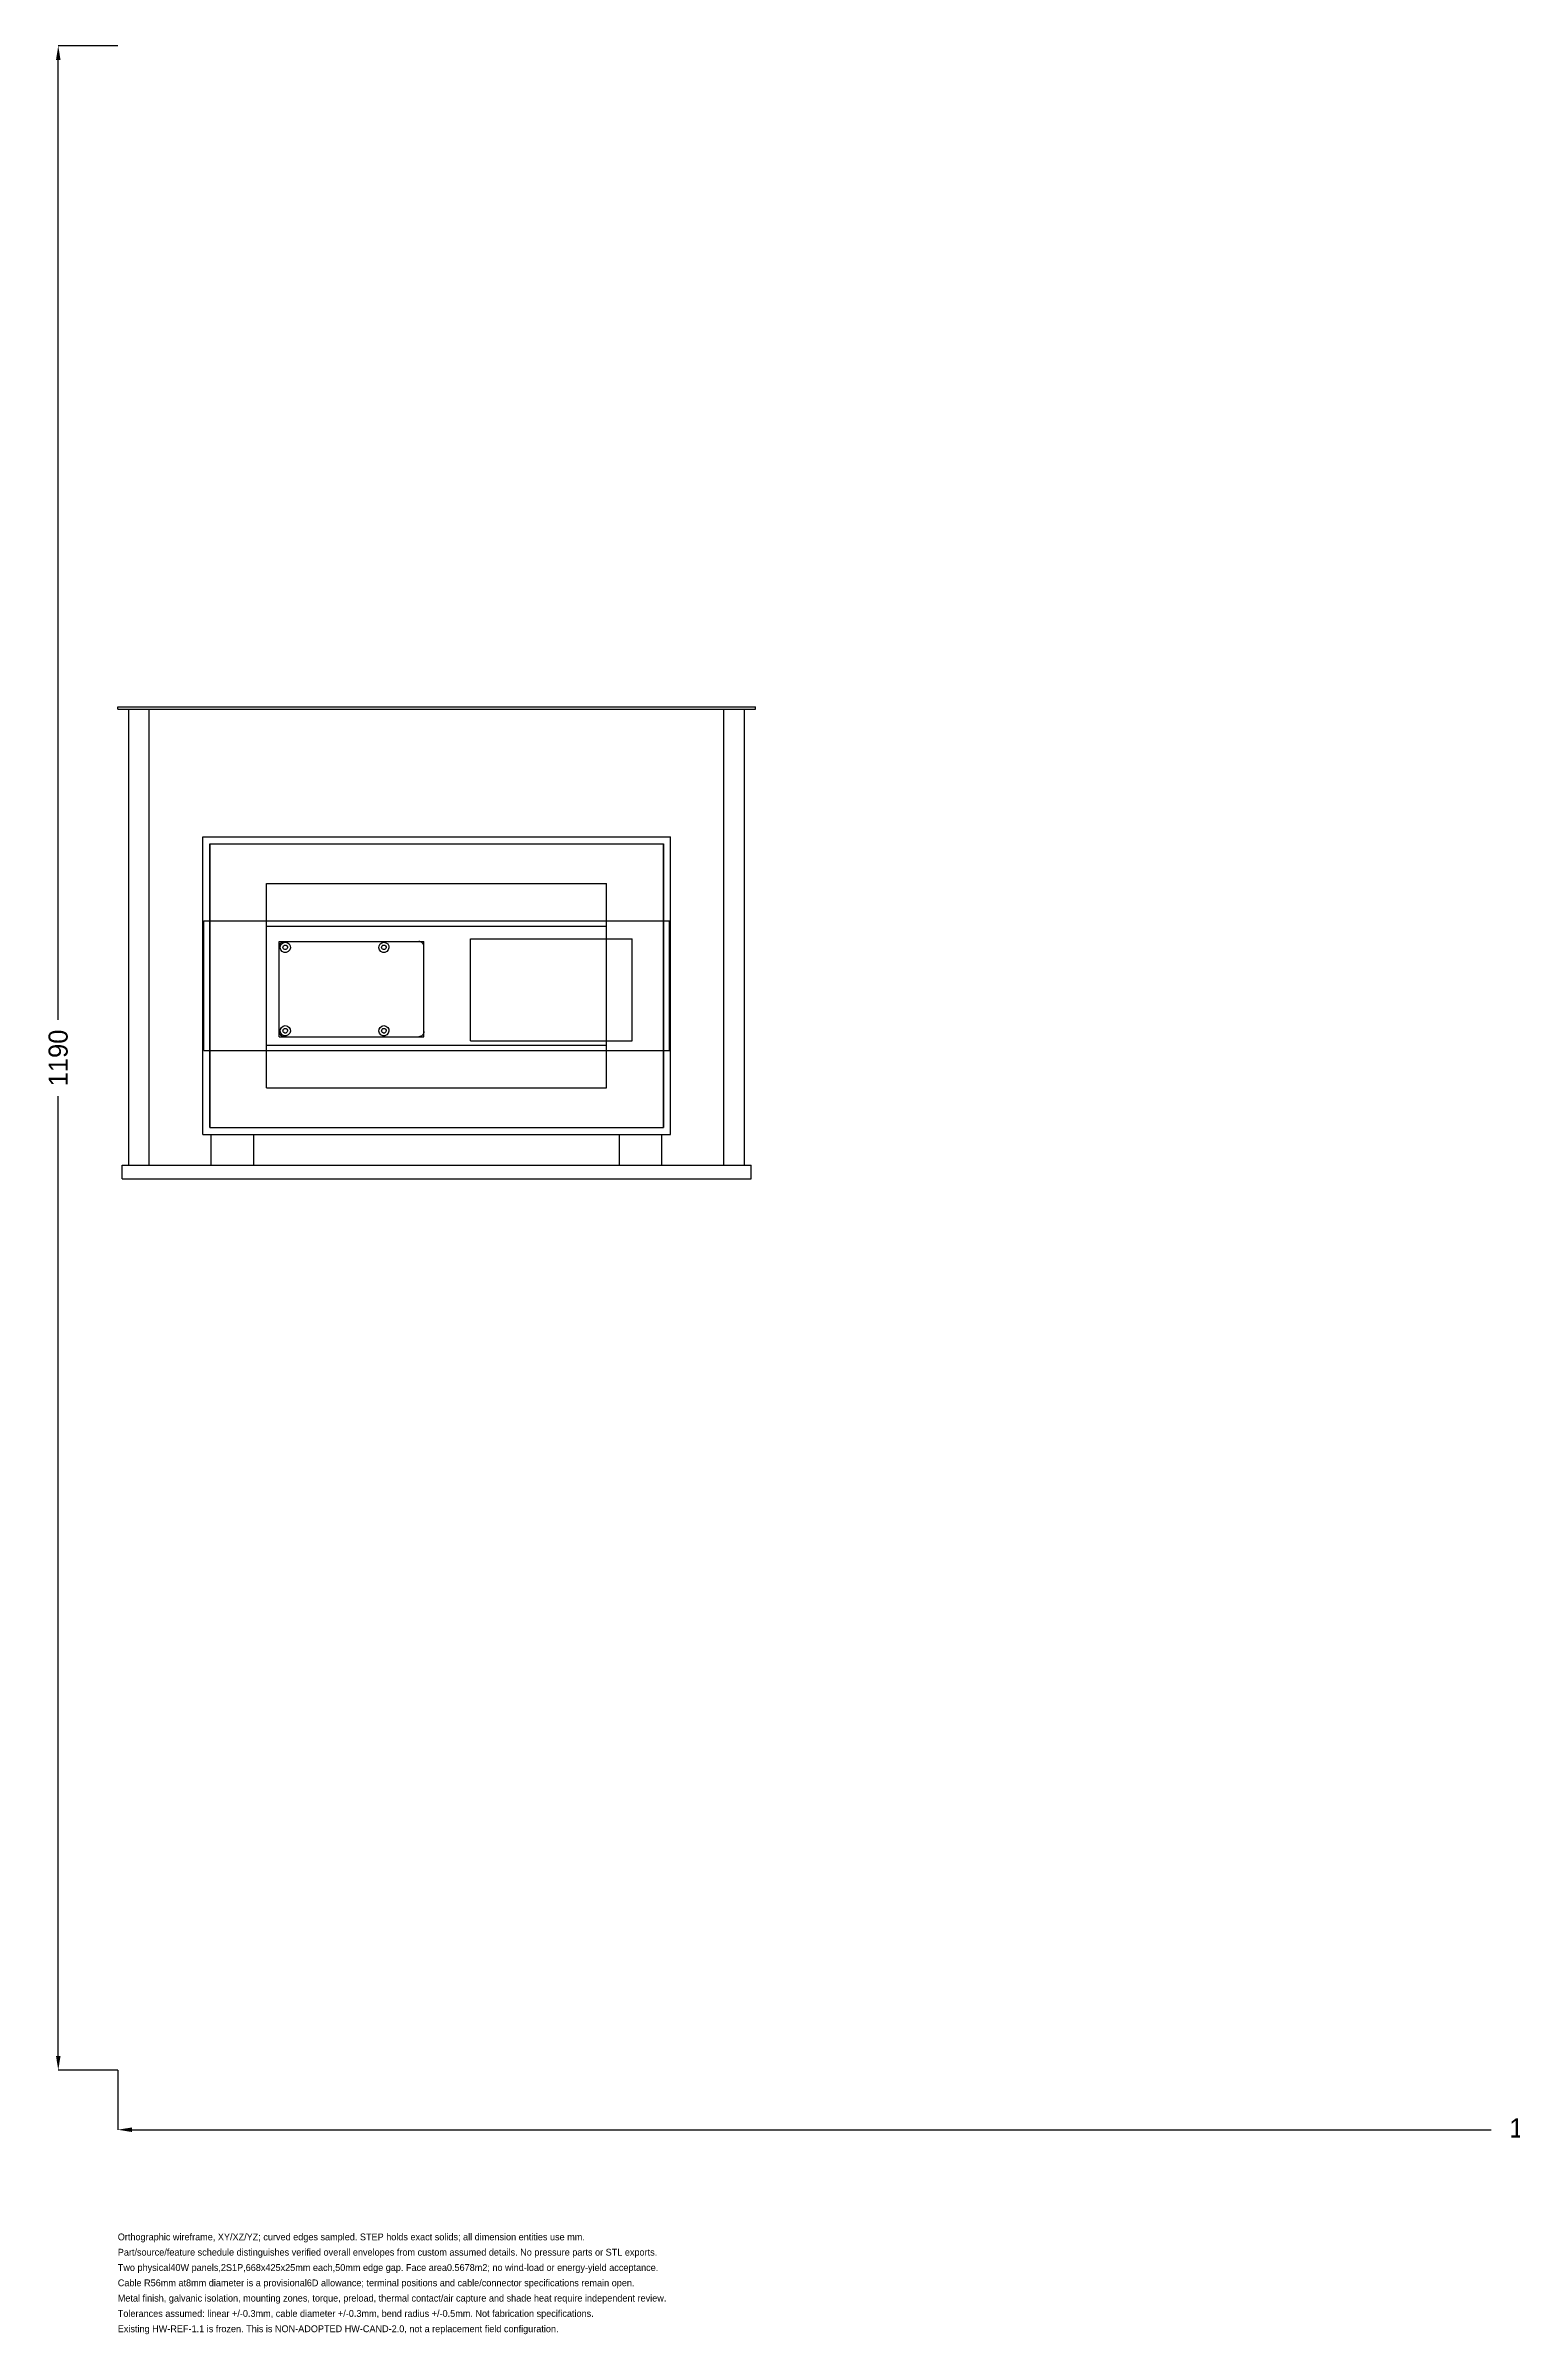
# Model space of a CAD drawing. Header units: millimetres. Extents: x -42 to 2812, y -1495 to 1190.
# Drawn here: x -42 to 820, y -1495 to -150 of the extents above; entities that cross this region are included whole.
import ezdxf

# ---------------------------------------------------------------- set-up
doc = ezdxf.new("R2010")
doc.units = ezdxf.units.MM
for name, color, linetype in [('DIMENSIONS', 7, 'Continuous'), ('FRONT', 7, 'Continuous'), ('NOTES', 7, 'Continuous')]:
    doc.layers.add(name, color=color, linetype=linetype)
doc.dimstyles.get("Standard").update_dxf_attribs({"dimtxt": 2.5, "dimasz": 2.5, "dimexe": 1.25, "dimexo": 0.625, "dimtad": 1, "dimcen": 2.5, "dimazin": 3, "dimtfac": 1, "dimtmove": 0, "dimatfit": 3})

# ---------------------------------------------------------------- blocks, each defined once
blk = doc.blocks.new('_CLOSEDFILLED')
at = {"color": 0, "linetype": 'BYBLOCK'}
blk.add_solid([(-1, 0.16), (0, 0), (-1, -0.16)], dxfattribs=at)
blk = doc.blocks.new('*D3')
for p, q in [((0, -1340), (0, -1375)), ((1682.5, -1340), (1682.5, -1375)), ((8.4125, -1375), (807.6, -1375)), ((874.9, -1375), (1674.0875, -1375))]:
    blk.add_line(p, q)
at = {"layer": 'Defpoints'}
for p in [(0, -1340), (1682.5, -1340), (0, -1375)]:
    blk.add_point(p, dxfattribs=at)
at = {"layer": 'DIMENSIONS', "xscale": 8.4125, "yscale": 8.4125, "rotation": 180}
blk.add_blockref('_CLOSEDFILLED', (0, -1375), dxfattribs=at)
at = {"layer": 'DIMENSIONS', "xscale": 8.4125, "yscale": 8.4125}
blk.add_blockref('_CLOSEDFILLED', (1682.5, -1375), dxfattribs=at)
at = {"layer": 'DIMENSIONS', "insert": (841.25, -1375), "char_height": 11.21667, "attachment_point": 5}
blk.add_mtext('1682,5', dxfattribs=at)
blk = doc.blocks.new('*D4')
for p, q in [((0, -150), (-35, -150)), ((-35, -722.6), (-35, -158.4)), ((-35, -1331.6), (-35, -767.4)), ((0, -1340), (-35, -1340))]:
    blk.add_line(p, q)
at = {"layer": 'Defpoints'}
for p in [(0, -150), (-35, -1340), (0, -1340)]:
    blk.add_point(p, dxfattribs=at)
at = {"layer": 'DIMENSIONS', "xscale": 8.4125, "yscale": 8.4125}
for p, rotation in [((-35, -150), 90), ((-35, -1340), 270)]:
    blk.add_blockref('_CLOSEDFILLED', p, dxfattribs=dict(at, rotation=rotation))
at = {"layer": 'DIMENSIONS', "insert": (-35, -745), "char_height": 11.22, "attachment_point": 5, "rotation": 90}
blk.add_mtext('1190', dxfattribs=at)

msp = doc.modelspace()

# ---------------------------------------------------------------- linework, layer by layer
at = {"layer": 'FRONT'}
for points in [[(0, -540), (0, -538.5)], [(0, -540), (0, -538.5)], [(0, -538.5), (375, -538.5)], [(0, -538.5), (375, -538.5)], [(0, -540), (375, -540)], [(0, -540), (375, -540)], [(6.5, -808), (6.5, -540)], [(6.5, -808), (6.5, -540)], [(6.5, -540), (18.5, -540)], [(6.5, -540), (18.5, -540)], [(18.5, -808), (18.5, -540)], [(18.5, -808), (18.5, -540)], [(356.5, -808), (356.5, -540)], [(356.5, -808), (356.5, -540)], [(356.5, -540), (368.5, -540)], [(356.5, -540), (368.5, -540)], [(368.5, -808), (368.5, -540)], [(368.5, -808), (368.5, -540)], [(375, -540), (375, -538.5)], [(375, -540), (375, -538.5)], [(50, -790), (50, -615)], [(50, -790), (50, -615)], [(50, -615), (325, -615)], [(50, -615), (325, -615)], [(50, -790), (50, -615)], [(50, -790), (50, -615)], [(50, -615), (325, -615)], [(50, -615), (325, -615)], [(325, -790), (325, -615)], [(325, -790), (325, -615)], [(325, -790), (325, -615)], [(325, -790), (325, -615)], [(54.045, -619.045), (320.955, -619.045)], [(54.045, -619.045), (54.045, -785.955)], [(54.045, -619.045), (320.955, -619.045)], [(54.045, -785.955), (54.045, -619.045)], [(320.955, -619.045), (320.955, -785.955)], [(320.955, -785.955), (320.955, -619.045)], [(87.5, -762.5), (87.5, -642.5)], [(87.5, -762.5), (87.5, -642.5)], [(87.5, -642.5), (287.5, -642.5)], [(87.5, -642.5), (287.5, -642.5)], [(287.5, -762.5), (287.5, -642.5)], [(287.5, -762.5), (287.5, -642.5)], [(50.594, -740.6), (50.594, -664.4)], [(50.594, -740.6), (50.594, -664.4)], [(50.594, -664.4), (324.406, -664.4)], [(50.594, -664.4), (324.406, -664.4)], [(50.594, -740.6), (50.594, -664.4)], [(50.594, -740.6), (50.594, -664.4)], [(50.594, -664.4), (324.406, -664.4)], [(50.594, -664.4), (324.406, -664.4)], [(87.5, -737.5), (87.5, -667.5)], [(87.5, -737.5), (87.5, -667.5)], [(87.5, -667.5), (287.5, -667.5)], [(87.5, -667.5), (287.5, -667.5)], [(87.5, -737.5), (87.5, -667.5)], [(87.5, -737.5), (87.5, -667.5)], [(87.5, -667.5), (287.5, -667.5)], [(87.5, -667.5), (287.5, -667.5)], [(287.5, -737.5), (287.5, -667.5)], [(287.5, -737.5), (287.5, -667.5)], [(287.5, -737.5), (287.5, -667.5)], [(287.5, -737.5), (287.5, -667.5)], [(324.406, -740.6), (324.406, -664.4)], [(324.406, -740.6), (324.406, -664.4)], [(324.406, -740.6), (324.406, -664.4)], [(324.406, -740.6), (324.406, -664.4)], [(95, -679.5), (95.016, -679.186), (95.066, -678.876), (95.147, -678.573), (95.259, -678.28), (95.402, -678), (95.573, -677.737), (95.771, -677.493), (95.993, -677.271), (96.237, -677.073), (96.5, -676.902), (96.78, -676.759), (97.073, -676.647), (97.376, -676.566), (97.686, -676.516), (98, -676.5)], [(95, -679.5), (95.016, -679.186), (95.066, -678.876), (95.147, -678.573), (95.259, -678.28), (95.402, -678), (95.573, -677.737), (95.771, -677.493), (95.993, -677.271), (96.237, -677.073), (96.5, -676.902), (96.78, -676.759), (97.073, -676.647), (97.376, -676.566), (97.686, -676.516), (98, -676.5)], [(95, -732.5), (95, -676.5)], [(95, -732.5), (95, -676.5)], [(95, -676.5), (180, -676.5)], [(95, -676.5), (180, -676.5)], [(95, -729.5), (95, -679.5)], [(95, -729.5), (95, -679.5)], [(98.5, -677), (99.72, -677.259), (100.729, -677.993), (101.353, -679.073), (101.484, -680.314), (101.098, -681.5), (100.263, -682.427), (99.124, -682.934), (97.876, -682.934), (96.737, -682.427), (95.902, -681.5), (95.516, -680.314), (95.647, -679.073), (96.271, -677.993), (97.28, -677.259), (98.5, -677)], [(98.5, -677), (99.72, -677.259), (100.729, -677.993), (101.353, -679.073), (101.484, -680.314), (101.098, -681.5), (100.263, -682.427), (99.124, -682.934), (97.876, -682.934), (96.737, -682.427), (95.902, -681.5), (95.516, -680.314), (95.647, -679.073), (96.271, -677.993), (97.28, -677.259), (98.5, -677)], [(98.5, -678.65), (99.049, -678.767), (99.503, -679.097), (99.784, -679.583), (99.843, -680.141), (99.669, -680.675), (99.294, -681.092), (98.781, -681.32), (98.219, -681.32), (97.706, -681.092), (97.331, -680.675), (97.157, -680.141), (97.216, -679.583), (97.497, -679.097), (97.951, -678.767), (98.5, -678.65)], [(98.5, -678.65), (99.049, -678.767), (99.503, -679.097), (99.784, -679.583), (99.843, -680.141), (99.669, -680.675), (99.294, -681.092), (98.781, -681.32), (98.219, -681.32), (97.706, -681.092), (97.331, -680.675), (97.157, -680.141), (97.216, -679.583), (97.497, -679.097), (97.951, -678.767), (98.5, -678.65)], [(98.5, -678.65), (99.049, -678.767), (99.503, -679.097), (99.784, -679.583), (99.843, -680.141), (99.669, -680.675), (99.294, -681.092), (98.781, -681.32), (98.219, -681.32), (97.706, -681.092), (97.331, -680.675), (97.157, -680.141), (97.216, -679.583), (97.497, -679.097), (97.951, -678.767), (98.5, -678.65)], [(98.5, -678.65), (99.049, -678.767), (99.503, -679.097), (99.784, -679.583), (99.843, -680.141), (99.669, -680.675), (99.294, -681.092), (98.781, -681.32), (98.219, -681.32), (97.706, -681.092), (97.331, -680.675), (97.157, -680.141), (97.216, -679.583), (97.497, -679.097), (97.951, -678.767), (98.5, -678.65)], [(98, -676.5), (177, -676.5)], [(98, -676.5), (177, -676.5)], [(156.5, -677), (157.72, -677.259), (158.729, -677.993), (159.353, -679.073), (159.484, -680.314), (159.098, -681.5), (158.263, -682.427), (157.124, -682.934), (155.876, -682.934), (154.737, -682.427), (153.902, -681.5), (153.516, -680.314), (153.647, -679.073), (154.271, -677.993), (155.28, -677.259), (156.5, -677)], [(156.5, -677), (157.72, -677.259), (158.729, -677.993), (159.353, -679.073), (159.484, -680.314), (159.098, -681.5), (158.263, -682.427), (157.124, -682.934), (155.876, -682.934), (154.737, -682.427), (153.902, -681.5), (153.516, -680.314), (153.647, -679.073), (154.271, -677.993), (155.28, -677.259), (156.5, -677)], [(156.5, -678.65), (157.049, -678.767), (157.503, -679.097), (157.784, -679.583), (157.843, -680.141), (157.669, -680.675), (157.294, -681.092), (156.781, -681.32), (156.219, -681.32), (155.706, -681.092), (155.331, -680.675), (155.157, -680.141), (155.216, -679.583), (155.497, -679.097), (155.951, -678.767), (156.5, -678.65)], [(156.5, -678.65), (157.049, -678.767), (157.503, -679.097), (157.784, -679.583), (157.843, -680.141), (157.669, -680.675), (157.294, -681.092), (156.781, -681.32), (156.219, -681.32), (155.706, -681.092), (155.331, -680.675), (155.157, -680.141), (155.216, -679.583), (155.497, -679.097), (155.951, -678.767), (156.5, -678.65)], [(156.5, -678.65), (157.049, -678.767), (157.503, -679.097), (157.784, -679.583), (157.843, -680.141), (157.669, -680.675), (157.294, -681.092), (156.781, -681.32), (156.219, -681.32), (155.706, -681.092), (155.331, -680.675), (155.157, -680.141), (155.216, -679.583), (155.497, -679.097), (155.951, -678.767), (156.5, -678.65)], [(156.5, -678.65), (157.049, -678.767), (157.503, -679.097), (157.784, -679.583), (157.843, -680.141), (157.669, -680.675), (157.294, -681.092), (156.781, -681.32), (156.219, -681.32), (155.706, -681.092), (155.331, -680.675), (155.157, -680.141), (155.216, -679.583), (155.497, -679.097), (155.951, -678.767), (156.5, -678.65)], [(180, -679.5), (179.984, -679.186), (179.934, -678.876), (179.853, -678.573), (179.741, -678.28), (179.598, -678), (179.427, -677.737), (179.229, -677.493), (179.007, -677.271), (178.763, -677.073), (178.5, -676.902), (178.22, -676.759), (177.927, -676.647), (177.624, -676.566), (177.314, -676.516), (177, -676.5)], [(180, -679.5), (179.984, -679.186), (179.934, -678.876), (179.853, -678.573), (179.741, -678.28), (179.598, -678), (179.427, -677.737), (179.229, -677.493), (179.007, -677.271), (178.763, -677.073), (178.5, -676.902), (178.22, -676.759), (177.927, -676.647), (177.624, -676.566), (177.314, -676.516), (177, -676.5)], [(180, -732.5), (180, -676.5)], [(180, -732.5), (180, -676.5)], [(180, -729.5), (180, -679.5)], [(180, -729.5), (180, -679.5)], [(207.5, -735), (207.5, -675)], [(207.5, -735), (207.5, -675)], [(207.5, -675), (302.5, -675)], [(207.5, -675), (302.5, -675)], [(302.5, -735), (302.5, -675)], [(302.5, -735), (302.5, -675)], [(98.5, -726), (99.72, -726.259), (100.729, -726.993), (101.353, -728.073), (101.484, -729.314), (101.098, -730.5), (100.263, -731.427), (99.124, -731.934), (97.876, -731.934), (96.737, -731.427), (95.902, -730.5), (95.516, -729.314), (95.647, -728.073), (96.271, -726.993), (97.28, -726.259), (98.5, -726)], [(98.5, -726), (99.72, -726.259), (100.729, -726.993), (101.353, -728.073), (101.484, -729.314), (101.098, -730.5), (100.263, -731.427), (99.124, -731.934), (97.876, -731.934), (96.737, -731.427), (95.902, -730.5), (95.516, -729.314), (95.647, -728.073), (96.271, -726.993), (97.28, -726.259), (98.5, -726)], [(156.5, -726), (157.72, -726.259), (158.729, -726.993), (159.353, -728.073), (159.484, -729.314), (159.098, -730.5), (158.263, -731.427), (157.124, -731.934), (155.876, -731.934), (154.737, -731.427), (153.902, -730.5), (153.516, -729.314), (153.647, -728.073), (154.271, -726.993), (155.28, -726.259), (156.5, -726)], [(156.5, -726), (157.72, -726.259), (158.729, -726.993), (159.353, -728.073), (159.484, -729.314), (159.098, -730.5), (158.263, -731.427), (157.124, -731.934), (155.876, -731.934), (154.737, -731.427), (153.902, -730.5), (153.516, -729.314), (153.647, -728.073), (154.271, -726.993), (155.28, -726.259), (156.5, -726)], [(87.5, -737.5), (287.5, -737.5)], [(87.5, -737.5), (287.5, -737.5)], [(87.5, -737.5), (287.5, -737.5)], [(87.5, -737.5), (287.5, -737.5)], [(95, -729.5), (95.016, -729.814), (95.066, -730.124), (95.147, -730.427), (95.259, -730.72), (95.402, -731), (95.573, -731.263), (95.771, -731.507), (95.993, -731.729), (96.237, -731.927), (96.5, -732.098), (96.78, -732.241), (97.073, -732.353), (97.376, -732.434), (97.686, -732.484), (98, -732.5)], [(95, -729.5), (95.016, -729.814), (95.066, -730.124), (95.147, -730.427), (95.259, -730.72), (95.402, -731), (95.573, -731.263), (95.771, -731.507), (95.993, -731.729), (96.237, -731.927), (96.5, -732.098), (96.78, -732.241), (97.073, -732.353), (97.376, -732.434), (97.686, -732.484), (98, -732.5)], [(95, -732.5), (180, -732.5)], [(95, -732.5), (180, -732.5)], [(98.5, -727.65), (99.049, -727.767), (99.503, -728.097), (99.784, -728.583), (99.843, -729.141), (99.669, -729.675), (99.294, -730.092), (98.781, -730.32), (98.219, -730.32), (97.706, -730.092), (97.331, -729.675), (97.157, -729.141), (97.216, -728.583), (97.497, -728.097), (97.951, -727.767), (98.5, -727.65)], [(98.5, -727.65), (99.049, -727.767), (99.503, -728.097), (99.784, -728.583), (99.843, -729.141), (99.669, -729.675), (99.294, -730.092), (98.781, -730.32), (98.219, -730.32), (97.706, -730.092), (97.331, -729.675), (97.157, -729.141), (97.216, -728.583), (97.497, -728.097), (97.951, -727.767), (98.5, -727.65)], [(98.5, -727.65), (99.049, -727.767), (99.503, -728.097), (99.784, -728.583), (99.843, -729.141), (99.669, -729.675), (99.294, -730.092), (98.781, -730.32), (98.219, -730.32), (97.706, -730.092), (97.331, -729.675), (97.157, -729.141), (97.216, -728.583), (97.497, -728.097), (97.951, -727.767), (98.5, -727.65)], [(98.5, -727.65), (99.049, -727.767), (99.503, -728.097), (99.784, -728.583), (99.843, -729.141), (99.669, -729.675), (99.294, -730.092), (98.781, -730.32), (98.219, -730.32), (97.706, -730.092), (97.331, -729.675), (97.157, -729.141), (97.216, -728.583), (97.497, -728.097), (97.951, -727.767), (98.5, -727.65)], [(98, -732.5), (177, -732.5)], [(98, -732.5), (177, -732.5)], [(156.5, -727.65), (157.049, -727.767), (157.503, -728.097), (157.784, -728.583), (157.843, -729.141), (157.669, -729.675), (157.294, -730.092), (156.781, -730.32), (156.219, -730.32), (155.706, -730.092), (155.331, -729.675), (155.157, -729.141), (155.216, -728.583), (155.497, -728.097), (155.951, -727.767), (156.5, -727.65)], [(156.5, -727.65), (157.049, -727.767), (157.503, -728.097), (157.784, -728.583), (157.843, -729.141), (157.669, -729.675), (157.294, -730.092), (156.781, -730.32), (156.219, -730.32), (155.706, -730.092), (155.331, -729.675), (155.157, -729.141), (155.216, -728.583), (155.497, -728.097), (155.951, -727.767), (156.5, -727.65)], [(156.5, -727.65), (157.049, -727.767), (157.503, -728.097), (157.784, -728.583), (157.843, -729.141), (157.669, -729.675), (157.294, -730.092), (156.781, -730.32), (156.219, -730.32), (155.706, -730.092), (155.331, -729.675), (155.157, -729.141), (155.216, -728.583), (155.497, -728.097), (155.951, -727.767), (156.5, -727.65)], [(156.5, -727.65), (157.049, -727.767), (157.503, -728.097), (157.784, -728.583), (157.843, -729.141), (157.669, -729.675), (157.294, -730.092), (156.781, -730.32), (156.219, -730.32), (155.706, -730.092), (155.331, -729.675), (155.157, -729.141), (155.216, -728.583), (155.497, -728.097), (155.951, -727.767), (156.5, -727.65)], [(180, -729.5), (179.984, -729.814), (179.934, -730.124), (179.853, -730.427), (179.741, -730.72), (179.598, -731), (179.427, -731.263), (179.229, -731.507), (179.007, -731.729), (178.763, -731.927), (178.5, -732.098), (178.22, -732.241), (177.927, -732.353), (177.624, -732.434), (177.314, -732.484), (177, -732.5)], [(180, -729.5), (179.984, -729.814), (179.934, -730.124), (179.853, -730.427), (179.741, -730.72), (179.598, -731), (179.427, -731.263), (179.229, -731.507), (179.007, -731.729), (178.763, -731.927), (178.5, -732.098), (178.22, -732.241), (177.927, -732.353), (177.624, -732.434), (177.314, -732.484), (177, -732.5)], [(207.5, -735), (302.5, -735)], [(207.5, -735), (302.5, -735)], [(50.594, -740.6), (324.406, -740.6)], [(50.594, -740.6), (324.406, -740.6)], [(50.594, -740.6), (324.406, -740.6)], [(50.594, -740.6), (324.406, -740.6)], [(87.5, -762.5), (287.5, -762.5)], [(87.5, -762.5), (287.5, -762.5)], [(50, -790), (325, -790)], [(50, -790), (325, -790)], [(50, -790), (325, -790)], [(50, -790), (325, -790)], [(54.045, -785.955), (320.955, -785.955)], [(54.045, -785.955), (320.955, -785.955)], [(55, -808), (55, -790)], [(55, -808), (55, -790)], [(55, -790), (80, -790)], [(55, -790), (80, -790)], [(80, -808), (80, -790)], [(80, -808), (80, -790)], [(295, -808), (295, -790)], [(295, -808), (295, -790)], [(295, -790), (320, -790)], [(295, -790), (320, -790)], [(320, -808), (320, -790)], [(320, -808), (320, -790)], [(2.5, -816), (2.5, -808)], [(2.5, -816), (2.5, -808)], [(2.5, -808), (372.5, -808)], [(2.5, -808), (372.5, -808)], [(2.5, -816), (372.5, -816)], [(2.5, -816), (372.5, -816)], [(6.5, -808), (18.5, -808)], [(6.5, -808), (18.5, -808)], [(55, -808), (80, -808)], [(55, -808), (80, -808)], [(295, -808), (320, -808)], [(295, -808), (320, -808)], [(356.5, -808), (368.5, -808)], [(356.5, -808), (368.5, -808)], [(372.5, -816), (372.5, -808)], [(372.5, -816), (372.5, -808)]]:
    msp.add_lwpolyline(points, dxfattribs=at)

# ---------------------------------------------------------------- texts
at = {"layer": 'NOTES'}
for s, p in [('Orthographic wireframe, XY/XZ/YZ; curved edges sampled. STEP holds exact solids; all dimension entities use mm.', (0, -1440)), ('Part/source/feature schedule distinguishes verified overall envelopes from custom assumed details. No pressure parts or STL exports.', (0, -1449)), ('Two physical40W panels,2S1P,668x425x25mm each,50mm edge gap. Face area0.5678m2; no wind-load or energy-yield acceptance.', (0, -1458)), ('Cable R56mm at8mm diameter is a provisional6D allowance; terminal positions and cable/connector specifications remain open.', (0, -1467)), ('Metal finish, galvanic isolation, mounting zones, torque, preload, thermal contact/air capture and shade heat require independent review.', (0, -1476)), ('Tolerances assumed: linear +/-0.3mm, cable diameter +/-0.3mm, bend radius +/-0.5mm. Not fabrication specifications.', (0, -1485)), ('Existing HW-REF-1.1 is frozen. This is NON-ADOPTED HW-CAND-2.0, not a replacement field configuration.', (0, -1494))]:
    msp.add_text(s, height=4, dxfattribs=at).set_placement(p)

# ---------------------------------------------------------------- dimensions: what is measured, and where the dimension line sits
at = {"layer": 'DIMENSIONS'}
dim = msp.add_linear_dim(base=(-35, -1340), p1=(0, -1340), p2=(0, -150), angle=90, dimstyle='Standard', override={"dimtxt": 11.216667, "dimasz": 8.4125, "dimdec": 2}, dxfattribs=at)
dim.commit()
dim.dimension.update_dxf_attribs({"geometry": '*D4', "text_midpoint": (-35, -745)})
dim = msp.add_linear_dim(base=(0, -1375), p1=(0, -1340), p2=(1682.5, -1340), dimstyle='Standard', override={"dimtxt": 11.216667, "dimasz": 8.4125, "dimdec": 2}, dxfattribs=at)
dim.commit()
dim.dimension.update_dxf_attribs({"geometry": '*D3', "text_midpoint": (841.25, -1375)})

doc.saveas('drawing.dxf')
